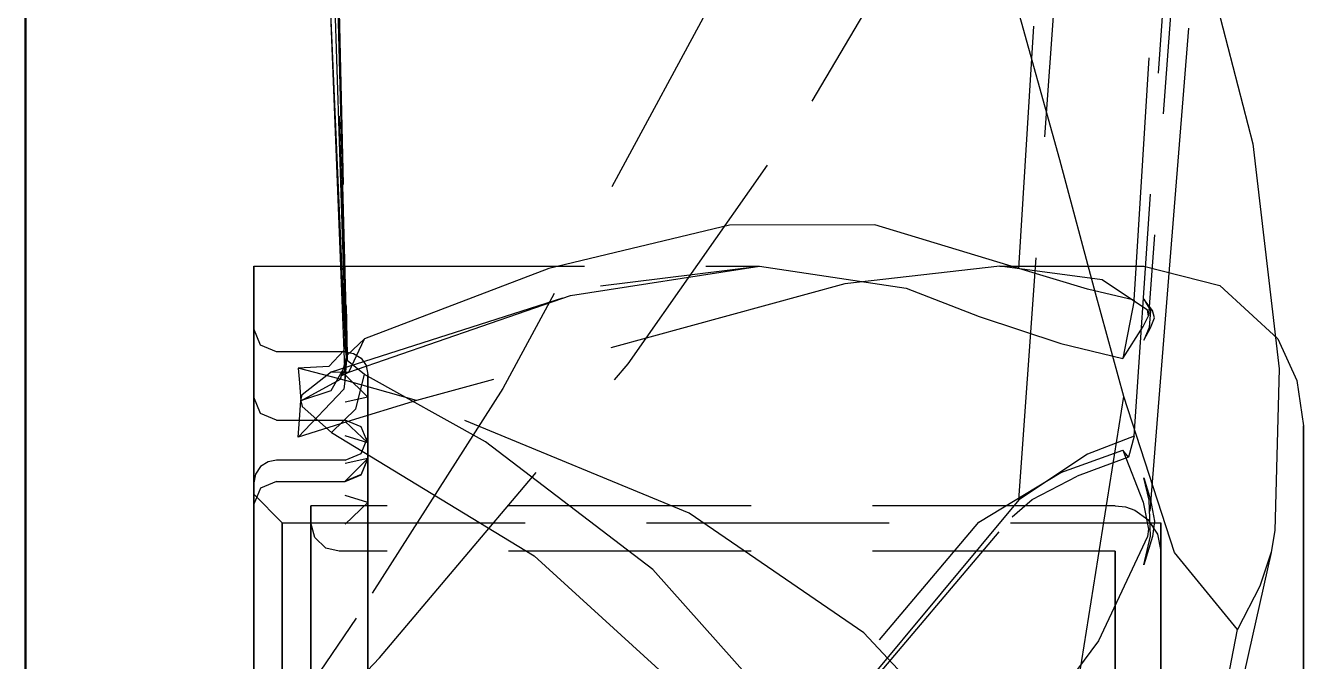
# Model space of a CAD drawing. Header units: metres. Extents: x -18 to 410, y -32 to 287.
# Drawn here: x 10 to 25.79, y 229.62 to 237.48 of the extents above; entities that cross this region are included whole.
import ezdxf

# ---------------------------------------------------------------- set-up
doc = ezdxf.new("R2010")
doc.units = ezdxf.units.M
doc.linetypes.add('DASHED', pattern=[4.5, 3, -1.5])
for name, color, linetype in [('BORDER', 7, 'Continuous'), ('HIDDEN', 9, 'DASHED'), ('VISIBLE', 3, 'Continuous')]:
    doc.layers.add(name, color=color, linetype=linetype)

msp = doc.modelspace()

# ---------------------------------------------------------------- linework, layer by layer
at = {"layer": 'BORDER', "lineweight": 50}
msp.add_lwpolyline([(10, 10), (410, 10), (410, 287), (10, 287)], close=True, dxfattribs=at)
at = {"layer": 'HIDDEN'}
for p, q in [((13.965893602625686, 233.3613575282153), (13.440468818433828, 252.06040977451667)), ((13.533734602859319, 252.01119368247706), (13.976080688895411, 233.407911072863)), ((23.701173263018248, 232.40396686711054), (24.979971068688613, 251.35652905139665)), ((22.277100920302097, 231.6185196735177), (23.573356865201617, 249.66805150421976)), ((22.277169341177242, 234.4785519992428), (22.784710274867436, 242.71219879173086)), ((23.701173263015427, 234.08795256674352), (24.068325599751567, 239.9633947308858)), ((13.948567118738417, 233.14123340179663), (13.89498040312792, 234.5069283995768)), ((13.908576510230475, 234.506928410966), (19.07278148738998, 234.5069327369217)), ((22.043495269803806, 234.50687676962372), (23.819977032399294, 234.50692749942147)), ((13.948564866462915, 233.44927619592153), (13.102443823649434, 233.44927619592153)), ((14.23060521406741, 232.12712203751195), (14.23060521406741, 232.88591730713438)), ((14.23060521406741, 232.88591730713455), (14.23060521406741, 232.12712203751198)), ((12.820403476044941, 232.76863833617963), (12.820403476044941, 232.00984306614131)), ((12.820403476044941, 232.00984306657654), (12.820403476044941, 232.7686383362929)), ((12.820403476044941, 231.75839078669722), (12.820403476044941, 232.49617022366525)), ((12.820403476044941, 232.4961702232482), (12.820403476044941, 231.75839078662014)), ((13.102443823649434, 232.60390005005343), (13.948564866462915, 232.60390005005343)), ((13.102443823649434, 232.60390005005343), (13.948564866462915, 232.60390005005343)), ((14.23060521406741, 231.58408026592582), (14.23060521406741, 232.32185970244913)), ((14.23060521406741, 232.32185970244893), (14.23060521406741, 231.58408026592582)), ((13.948564866462915, 232.10958454480019), (13.102443823649434, 232.10958454480019)), ((13.102443823649434, 231.84508168990746), (13.948564866462915, 231.84508168990746)), ((13.102443823649434, 231.84508168990746), (13.948564866462915, 231.84508168990746)), ((12.820403476044941, 231.68652402339345), (13.172953910550584, 231.33397358888783)), ((23.467426598117406, 231.5455038495912), (13.52550434505901, 231.5455038495912)), ((13.172953910550559, 231.33397358888783), (24.03150729332357, 231.33397358888783)), ((23.467426598117406, 230.9814231543822), (13.878054779564613, 230.9814231543822))]:
    msp.add_line(p, q, dxfattribs=at)
for points in [[(23.573356865201568, 249.6680515042168), (23.32024987519032, 249.07803921039465), (21.691908152194813, 244.7533269229539), (18.67190394978781, 238.1288104626735), (15.897375695028943, 232.99342985772714), (14.08526958875461, 230.15496330668367)], [(14.374538262377353, 229.66454008799414), (17.447611135006387, 233.29763029064907), (19.723069445537035, 236.54792890826752), (22.939593781381372, 241.99691979961287), (24.504514915369214, 245.4286926011195), (25.461077748481543, 249.07249497956246)], [(24.27930064765109, 239.38450864065777), (23.879736352109955, 233.89124109578012)], [(24.37323662150497, 237.45006203783294), (24.133718490688544, 234.4696106895428), (23.878073878637753, 231.254160667223)], [(22.277169341177242, 234.4785519992428), (20.49784924977835, 235.0186751146567), (18.700545094998816, 235.01332692728897), (16.469017619001512, 234.47741796863298), (14.189428130157026, 233.60823266585123)], [(12.820403476044941, 200.94412613450362), (12.820403476044941, 201.36487088612643), (12.820403476044941, 202.60600724227146), (12.820403476044941, 204.6052994435075), (12.820403476044941, 207.2624946305474), (12.820403476044941, 210.4443499412321), (12.820403476044941, 213.99131386401322), (12.820403476044941, 217.72552681697098), (12.820403476044941, 221.45973976992877), (12.820403476044941, 225.0067036927099), (12.820403476044941, 228.1885590033946), (12.820403476044941, 230.8457541904345), (12.820403476044941, 232.8450463916705), (12.820403476044941, 234.08618274781554), (12.820403476044941, 234.50692749943838)], [(13.781981901076632, 233.20029037835513), (17.107587678501638, 234.26357091058398), (19.070397796901197, 234.5069327436301)], [(13.993779538496378, 233.19798014704546), (16.735846770490806, 234.1452794949296), (19.07039782676598, 234.50694322715282)], [(22.043495269803806, 234.50687676962372), (20.126709897009956, 234.28731243622397), (14.831249108882734, 232.8450366502313)], [(19.070397796901197, 234.5069327436301), (19.07278148738998, 234.5069327369206)], [(19.07278148738998, 234.5069327369206), (20.884816285793633, 234.23514166942414), (21.78425718437841, 233.88475574642308)], [(23.865118546428896, 233.96153132297394), (23.30497406257167, 234.33738533779604), (22.043495269803806, 234.50687676962372)], [(23.12631358931413, 234.22100983024643), (22.277169341177242, 234.4785519992428)], [(23.8199770326202, 234.50692749943838), (24.762098184452533, 234.26763753346333), (25.475842550297514, 233.60777320439956)], [(23.701173263015427, 234.08795256674352), (23.12631358931413, 234.22100983024643)], [(23.701173263015427, 234.08795256674352), (23.563475658061115, 233.36582966095148)], [(23.81997703228387, 234.09761076593279), (23.903118188971487, 233.9603479401071)], [(23.92839548547596, 233.95851277021842), (23.81997703228387, 234.09761076593279)], [(23.87983410362304, 233.8913219429416), (23.865118546428896, 233.96153132297394)], [(23.903118188971487, 233.9603479401071), (23.8858161396314, 233.74828048254062)], [(23.95272503217293, 233.86972359052848), (23.92839548547596, 233.95851277021842)], [(21.78425718437841, 233.88475574642308), (22.79621308720526, 233.55082932772623)], [(23.563475658061115, 233.36582966095148), (23.812131590745054, 233.762225776502)], [(23.812131590745054, 233.762225776502), (23.87983410362304, 233.8913219429416)], [(23.90568570391647, 233.74518427900068), (23.95272503217293, 233.86972359052848)], [(12.820403476044941, 233.43972152594807), (12.820403476044941, 233.47978465969527), (12.820403476044941, 233.51691020322548), (12.820403476044941, 233.55109123398893), (12.820403476044941, 233.58232137847935), (12.820403476044941, 233.61059481342227), (12.820403476044941, 233.63590626686096), (12.820403476044941, 233.65825101913939), (12.820403476044941, 233.67762490378232), (12.820403476044941, 233.69402430827208), (12.820403476044941, 233.70744617472235), (12.820403476044941, 233.7178880004482), (12.820403476044941, 233.7253478384328), (12.820403476044941, 233.72982429769047), (12.820403476044941, 233.73131654352602)], [(12.820403476044941, 233.73131654352602), (12.820403476044941, 233.72982429769047), (12.820403476044941, 233.7253478384328), (12.820403476044941, 233.71788800044823), (12.820403476044941, 233.70744617472238), (12.820403476044941, 233.6940243082721), (12.820403476044941, 233.67762490378234), (12.820403476044941, 233.65825101913947), (12.820403476044941, 233.635906266861), (12.820403476044941, 233.61059481342235), (12.820403476044941, 233.58232137847943), (12.820403476044941, 233.5510912339891), (12.820403476044941, 233.51691020322565), (12.820403476044941, 233.4797846596955), (12.820403476044941, 233.4397215259483)], [(13.102443823649427, 233.44927619592153), (12.904583656469036, 233.5303237279325), (12.820403476044941, 233.73131654352744)], [(14.189428130157026, 233.60823266585123), (13.976080688895113, 233.4079110728628)], [(13.99427767464313, 233.19818304633512), (14.189428130157026, 233.60823266585123)], [(23.8858161396314, 233.74828048254062), (23.81997703212099, 233.59362535049812)], [(23.81997703212099, 233.59362535049812), (23.90568570391647, 233.74518427900068)], [(23.90568570391647, 233.74518427900068), (23.8858161396314, 233.74828048254062)], [(12.820403476044941, 233.43972152595313), (12.820403476044941, 233.424018458571), (12.820403476044941, 233.40139033464692), (12.820403476044941, 233.37212836529832), (12.820403476044941, 233.33660913546979), (12.820403476044941, 233.29528975749827), (12.820403476044941, 233.2487019883369), (12.820403476044941, 233.1974453861445), (12.820403476044941, 233.14217959431218), (12.820403476044941, 233.0836158522273), (12.820403476044941, 233.022507842026), (12.820403476044941, 232.9596419891315), (12.820403476044941, 232.89582734140546), (12.820403476044941, 232.8318851571605), (12.820403476044941, 232.76863833603207)], [(12.820403476044941, 232.76863833603596), (12.820403476044941, 232.83188515716415), (12.820403476044941, 232.89582734140876), (12.820403476044941, 232.95964198913447), (12.820403476044941, 233.02250784202855), (12.820403476044941, 233.08361585222946), (12.820403476044941, 233.14217959431392), (12.820403476044941, 233.19744538614583), (12.820403476044941, 233.24870198833793), (12.820403476044941, 233.29528975749895), (12.820403476044941, 233.33660913547016), (12.820403476044941, 233.37212836529847), (12.820403476044941, 233.4013903346469), (12.820403476044941, 233.42401845857088), (12.820403476044941, 233.439721525953)], [(13.948564866462915, 233.44927619592153), (14.054447204668534, 233.42864680473042), (14.146425033644501, 233.36822866390935), (14.208280445773308, 233.27721118891807), (14.230605214067408, 233.16723584831703)], [(22.79621308720526, 233.55082932772623), (23.563475658061115, 233.36582966095148)], [(13.40273242355828, 232.84785305649052), (13.777287014363713, 232.96881073151235), (13.963537245951947, 233.29546477027304)], [(13.963539175727846, 233.29548039937825), (13.956022175541051, 233.25343611651596), (13.943982038813665, 233.21629822356851)], [(13.947873839395598, 233.08774511107137), (13.949272954996303, 233.11244798065604), (13.951484233120349, 233.15585499490646), (13.952747710193007, 233.17914561111067), (13.954100686595954, 233.19946297810185), (13.95545774719823, 233.21590560711365), (13.958227695871575, 233.24511346318744), (13.963536872491154, 233.29546642154926)], [(13.965893602625686, 233.3613575282153), (13.948567118738417, 233.14123340179663)], [(13.963538356865598, 233.2954750392312), (13.965893602625686, 233.3613575282153)], [(13.976080688895113, 233.4079110728628), (13.965893602625686, 233.3613575282153)], [(13.97055240481651, 233.09064295490487), (13.367479704035572, 233.2461088181526)], [(13.781981901076632, 233.20029037835513), (13.420546245589717, 232.91593882185344)], [(13.781981901076632, 233.20029037835513), (13.993782085830853, 233.1979809393177)], [(13.943975949104953, 233.21628306306587), (13.915562779624967, 233.16423686778225), (13.90273605090221, 233.1492597935905)], [(13.90273605090221, 233.1492597935905), (13.91083376845197, 233.15536528422186), (13.994312054517083, 233.19798782607137)], [(13.948567118738417, 233.14123340179663), (13.947909417163245, 233.08836976887156)], [(14.23060521406741, 232.88591730713455), (13.948564866462915, 233.1628194165438)], [(14.23060521406741, 232.88591730713455), (13.948564866462915, 233.16281941654384)], [(13.993782085830853, 233.1979809393177), (13.99427767464313, 233.1981830463351)], [(14.23060521406741, 232.8859173071295), (14.23060521406741, 232.92456852426886), (14.23060521406741, 232.96038567859978), (14.23060521406741, 232.99336209153896), (14.23060521406741, 233.0234916141971), (14.23060521406741, 233.0507686285253), (14.23060521406741, 233.07518804836263), (14.23060521406741, 233.09674532038457), (14.23060521406741, 233.11543642495195), (14.23060521406741, 233.1312578768606), (14.23060521406741, 233.144206725991), (14.23060521406741, 233.1542805578587), (14.23060521406741, 233.16147749406412), (14.23060521406741, 233.16579619264309), (14.23060521406741, 233.16723584831703)], [(14.23060521406741, 233.16723584831703), (14.23060521406741, 233.16579619264309), (14.23060521406741, 233.16147749406412), (14.23060521406741, 233.1542805578587), (14.23060521406741, 233.14420672599104), (14.23060521406741, 233.13125787686062), (14.23060521406741, 233.115436424952), (14.23060521406741, 233.09674532038463), (14.23060521406741, 233.0751880483627), (14.23060521406741, 233.0507686285254), (14.23060521406741, 233.0234916141972), (14.23060521406741, 232.9933620915391), (14.23060521406741, 232.96038567859995), (14.23060521406741, 232.92456852426906), (14.23060521406741, 232.88591730712972)], [(13.931878707097002, 232.9845839184156), (13.367479704035572, 232.3919175529181)], [(13.947909417163245, 233.08836976887156), (13.931878707097002, 232.9845839184156)], [(14.831249552447588, 232.8450389622923), (13.97055240481651, 233.09064295490487)], [(12.820403476044941, 232.49617022346732), (12.820403476044941, 232.54355753553878), (12.820403476044941, 232.58915986701442), (12.820403476044941, 232.63261005473495), (12.820403476044941, 232.6735582633371), (12.820403476044941, 232.7116748019224), (12.820403476044941, 232.7466527785343), (12.820403476044941, 232.77821057107184), (12.820403476044941, 232.8060940947452), (12.820403476044941, 232.830078847817), (12.820403476044941, 232.8499717191583), (12.820403476044941, 232.86561254306588), (12.820403476044941, 232.87687538882233), (12.820403476044941, 232.88366957461605), (12.820403476044941, 232.88594039765792)], [(12.820403476044941, 232.88594039765792), (12.820403476044941, 232.88578138839057), (12.820403476044941, 232.8853044502351), (12.820403476044941, 232.88450985208067), (12.820403476044941, 232.88339804190733), (12.820403476044941, 232.88196964653372), (12.820403476044941, 232.88022547126334), (12.820403476044941, 232.87816649943085), (12.820403476044941, 232.87579389184745), (12.820403476044941, 232.87310898614658), (12.820403476044941, 232.87011329602964), (12.820403476044941, 232.86680851041285), (12.820403476044941, 232.86319649247474), (12.820403476044941, 232.85927927860598), (12.820403476044941, 232.85505907726122)], [(12.820403476044941, 232.85505907726093), (12.820403476044941, 232.85927927860575), (12.820403476044941, 232.86319649247454), (12.820403476044941, 232.86680851041268), (12.820403476044941, 232.8701132960295), (12.820403476044941, 232.87310898614646), (12.820403476044941, 232.87579389184737), (12.820403476044941, 232.8781664994308), (12.820403476044941, 232.8802254712633), (12.820403476044941, 232.88196964653366), (12.820403476044941, 232.88339804190733), (12.820403476044941, 232.88450985208064), (12.820403476044941, 232.8853044502351), (12.820403476044941, 232.88578138839057), (12.820403476044941, 232.88594039765792)], [(12.820403476044941, 232.88594039765792), (12.820403476044941, 232.88366957461605), (12.820403476044941, 232.87687538882233), (12.820403476044941, 232.8656125430659), (12.820403476044941, 232.8499717191583), (12.820403476044941, 232.830078847817), (12.820403476044941, 232.80609409474522), (12.820403476044941, 232.77821057107184), (12.820403476044941, 232.74665277853433), (12.820403476044941, 232.71167480192244), (12.820403476044941, 232.67355826333716), (12.820403476044941, 232.632610054735), (12.820403476044941, 232.5891598670145), (12.820403476044941, 232.54355753553887), (12.820403476044941, 232.4961702234674)], [(13.102443823649434, 232.60390005005343), (12.904583656469521, 232.68494758206393), (12.820403476044941, 232.88594039765792)], [(13.102443823649434, 232.60390005005343), (12.904583656469521, 232.68494758206393), (12.820403476044941, 232.88594039765792)], [(12.820403476044941, 232.85505907726153), (12.820403476044941, 232.70678461518804), (12.820403476044941, 232.5473368575446), (12.820403476044941, 232.37683472337972), (12.820403476044941, 232.19540537629786), (12.820403476044941, 232.00318412961832), (12.820403476044941, 231.80031434545612), (12.820403476044941, 231.5869473278), (12.820403476044941, 231.36324220966702), (12.820403476044941, 231.12936583441837), (12.820403476044941, 230.8854926313244), (12.820403476044941, 230.6318044854723), (12.820403476044941, 230.36849060211262), (12.820403476044941, 230.09574736554677), (12.820403476044941, 229.81377819265987)], [(12.820403476044941, 229.8137781926591), (12.820403476044941, 230.095747365546), (12.820403476044941, 230.36849060211188), (12.820403476044941, 230.63180448547158), (12.820403476044941, 230.88549263132373), (12.820403476044941, 231.1293658344177), (12.820403476044941, 231.3632422096664), (12.820403476044941, 231.5869473277994), (12.820403476044941, 231.80031434545555), (12.820403476044941, 232.00318412961775), (12.820403476044941, 232.19540537629734), (12.820403476044941, 232.3768347233792), (12.820403476044941, 232.5473368575441), (12.820403476044941, 232.70678461518762), (12.820403476044941, 232.85505907726113)], [(13.383992632238652, 232.6091786773892), (13.40273242355828, 232.84785305649052)], [(13.40273242355828, 232.84785305649052), (13.420546245589717, 232.91593882185344)], [(14.23060521406741, 232.88591730713455), (13.948564866462915, 232.82727782158526)], [(14.23060521406741, 232.88591730713455), (13.948564866462915, 232.82727782158526)], [(14.831249108882734, 232.8450366502313), (13.970552404823563, 232.58091910663504)], [(23.865120821298653, 224.5308720763304), (23.31556505631528, 226.20138149973175), (22.053644477370938, 228.1753534839079), (20.361239606410248, 229.97250379798965), (18.20021872506282, 231.45158585864212), (14.831249552447588, 232.8450389622923)], [(13.367479704035572, 232.3919175529181), (13.383992632238652, 232.6091786773892)], [(13.970552404823563, 232.58091910663504), (13.367479704035572, 232.3919175529181)], [(14.23060521406741, 232.32185970244893), (14.147997508822264, 232.52129234480827), (13.948564866462915, 232.60390005005343)], [(14.23060521406741, 232.32185970244893), (14.147997508822264, 232.52129234480827), (13.948564866462915, 232.60390005005343)], [(14.23060521406741, 232.32185970244893), (13.948564866462915, 232.58845938985493)], [(14.23060521406741, 232.32185970244893), (13.948564866462915, 232.58845938985493)], [(14.23060521406741, 232.32185970244893), (13.948564866462915, 232.4090149629581)], [(14.23060521406741, 232.32185970244893), (13.948564866462915, 232.4090149629581)], [(13.948564866462915, 232.10958454480019), (14.14642503364314, 232.190632076811), (14.230605214067408, 232.39162489240468)], [(14.23060521406741, 232.1271220375129), (14.23060521406741, 232.16346386208093), (14.23060521406741, 232.19714068231113), (14.23060521406741, 232.2281462820195), (14.23060521406741, 232.25647493808538), (14.23060521406741, 232.28212142150736), (14.23060521406741, 232.3050809983689), (14.23060521406741, 232.32534943071195), (14.23060521406741, 232.34292297731918), (14.23060521406741, 232.35779839440457), (14.23060521406741, 232.36997293621226), (14.23060521406741, 232.37944435552316), (14.23060521406741, 232.38621090407), (14.23060521406741, 232.3902713328598), (14.23060521406741, 232.39162489240468)], [(14.23060521406741, 232.39162489240468), (14.23060521406741, 232.3902713328598), (14.23060521406741, 232.38621090407), (14.23060521406741, 232.37944435552316), (14.23060521406741, 232.36997293621224), (14.23060521406741, 232.35779839440457), (14.23060521406741, 232.34292297731915), (14.23060521406741, 232.32534943071192), (14.23060521406741, 232.30508099836885), (14.23060521406741, 232.2821214215073), (14.23060521406741, 232.2564749380853), (14.23060521406741, 232.22814628201942), (14.23060521406741, 232.19714068231102), (14.23060521406741, 232.16346386208082), (14.23060521406741, 232.12712203751275)], [(23.701173263018248, 232.40396686711054), (23.126313576137207, 232.18146663803358)], [(23.701173263018248, 232.40396686711054), (23.632072271399718, 232.14536784235548)], [(14.23060521406741, 232.3218597024495), (14.23060521406741, 232.17881077207906), (14.23060521406741, 232.02498231866971), (14.23060521406741, 231.86048907029036), (14.23060521406741, 231.68545370900873), (14.23060521406741, 231.50000677939275), (14.23060521406741, 231.30428659114816), (14.23060521406741, 231.09843911596448), (14.23060521406741, 230.88261787864673), (14.23060521406741, 230.65698384261384), (14.23060521406741, 230.42170528984917), (14.23060521406741, 230.17695769539267), (14.23060521406741, 229.92292359646854), (14.23060521406741, 229.65979245634549), (14.23060521406741, 229.3877605230317)], [(14.23060521406741, 229.38776052303132), (14.23060521406741, 229.65979245634512), (14.23060521406741, 229.92292359646814), (14.23060521406741, 230.17695769539225), (14.23060521406741, 230.42170528984872), (14.23060521406741, 230.65698384261339), (14.23060521406741, 230.88261787864624), (14.23060521406741, 231.098439115964), (14.23060521406741, 231.30428659114767), (14.23060521406741, 231.50000677939227), (14.23060521406741, 231.68545370900824), (14.23060521406741, 231.86048907028987), (14.23060521406741, 232.02498231866923), (14.23060521406741, 232.1788107720786), (14.23060521406741, 232.32185970244907)], [(23.126313576137207, 232.18146663803358), (22.277100920302097, 231.6185196735177)], [(22.79619066197556, 231.95779584827156), (23.56346827666895, 232.23257702946498)], [(23.56346827666895, 232.23257702946498), (23.81213234447602, 231.58938288445967)], [(23.632072271399718, 232.14536784235548), (23.56346827666895, 232.23257702946498)], [(13.102443823649434, 232.10958454480019), (12.996561485444612, 232.0889551536094), (12.904583656469097, 232.02853701278917), (12.842728244340053, 231.93751953779912), (12.820403476044941, 231.8275441971957)], [(14.23060521406741, 232.1271220375109), (14.14799750882188, 231.93128615981257), (13.948564866462915, 231.85016828327076)], [(14.23060521406741, 232.12712203751195), (13.948564866462915, 232.06848255196266)], [(14.23060521406741, 232.12712203751195), (13.948564866462915, 231.85016828327076)], [(14.23060521406741, 232.12712203751195), (13.948564866462915, 232.06848255196266)], [(13.948564866462915, 231.84508168990746), (14.147997508821888, 231.92768939515224), (14.23060521406741, 232.1271220375109)], [(13.948564866462915, 231.84508168990746), (14.147997508822264, 231.9276893951526), (14.23060521406741, 232.12712203751195)], [(23.632063056344883, 232.14539614963238), (23.31851537671892, 232.03042569905514), (22.99792168414829, 231.9093893683266)], [(12.820403476044941, 231.56304134230297), (12.820403476044941, 231.56570609478183), (12.820403476044941, 231.5736751753037), (12.820403476044941, 231.5868732909991), (12.820403476044941, 231.60517574442028), (12.820403476044941, 231.62840961169826), (12.820403476044941, 231.65635537634907), (12.820403476044941, 231.6887490032932), (12.820403476044941, 231.72528443349177), (12.820403476044941, 231.76561647563082), (12.820403476044941, 231.8093640675319), (12.820403476044941, 231.85611387647523), (12.820403476044941, 231.90542420441892), (12.820403476044941, 231.95682916121734), (12.820403476044941, 232.00984306640947)], [(12.820403476044941, 232.00984306641337), (12.820403476044941, 231.95682916122087), (12.820403476044941, 231.90542420442208), (12.820403476044941, 231.85611387647796), (12.820403476044941, 231.80936406753426), (12.820403476044941, 231.76561647563278), (12.820403476044941, 231.72528443349339), (12.820403476044941, 231.68874900329445), (12.820403476044941, 231.65635537635), (12.820403476044941, 231.6284096116989), (12.820403476044941, 231.6051757444207), (12.820403476044941, 231.58687329099934), (12.820403476044941, 231.5736751753038), (12.820403476044941, 231.56570609478186), (12.820403476044941, 231.56304134230297)], [(21.784205955794437, 231.34009449288726), (22.79619066197556, 231.95779584827156)], [(22.193513957387268, 231.40960554259033), (22.442927937623615, 231.6216586157311), (22.997648321468343, 231.90928377053797)], [(23.885816211028505, 231.61585334099794), (23.81997703189395, 231.8884460926707)], [(23.81997703189395, 231.8884460926707), (23.905705737966496, 231.61679446860103)], [(13.102443823649434, 231.84508168990746), (12.904583656468485, 231.76403415789594), (12.820403476044941, 231.56304134230214)], [(13.102443823649434, 231.84508168990746), (12.904583656468779, 231.76403415789622), (12.820403476044941, 231.56304134230297)], [(12.820403476044941, 231.5732145290305), (12.820403476044941, 231.60815859111517), (12.820403476044941, 231.64054014902882), (12.820403476044941, 231.6703532256715), (12.820403476044941, 231.6975923180425), (12.820403476044941, 231.72225239825596), (12.820403476044941, 231.74432891446898), (12.820403476044941, 231.76381779172192), (12.820403476044941, 231.78071543269039), (12.820403476044941, 231.79501871834944), (12.820403476044941, 231.80672500854914), (12.820403476044941, 231.81583214250193), (12.820403476044941, 231.82233843918158), (12.820403476044941, 231.82624269763335), (12.820403476044941, 231.8275441971957)], [(12.820403476044941, 231.8275441971957), (12.820403476044941, 231.82624269763335), (12.820403476044941, 231.82233843918158), (12.820403476044941, 231.8158321425019), (12.820403476044941, 231.8067250085491), (12.820403476044941, 231.79501871834944), (12.820403476044941, 231.78071543269039), (12.820403476044941, 231.7638177917219), (12.820403476044941, 231.74432891446895), (12.820403476044941, 231.72225239825593), (12.820403476044941, 231.69759231804244), (12.820403476044941, 231.67035322567145), (12.820403476044941, 231.64054014902874), (12.820403476044941, 231.6081585911151), (12.820403476044941, 231.57321452903042)], [(12.820403476044941, 231.0510589794274), (12.820403476044941, 231.07474510761867), (12.820403476044941, 231.10468069765074), (12.820403476044941, 231.14049844456827), (12.820403476044941, 231.18175887028113), (12.820403476044941, 231.22795571589123), (12.820403476044941, 231.27852215340897), (12.820403476044941, 231.33283774064313), (12.820403476044941, 231.39023603392837), (12.820403476044941, 231.45001276528367), (12.820403476044941, 231.511434483669), (12.820403476044941, 231.57374755431366), (12.820403476044941, 231.63618740569567), (12.820403476044941, 231.69798791071346), (12.820403476044941, 231.75839078694426)], [(12.820403476044941, 231.75839078694418), (12.820403476044941, 231.6979879107135), (12.820403476044941, 231.6361874056958), (12.820403476044941, 231.57374755431394), (12.820403476044941, 231.5114344836694), (12.820403476044941, 231.45001276528419), (12.820403476044941, 231.390236033929), (12.820403476044941, 231.33283774064384), (12.820403476044941, 231.27852215340974), (12.820403476044941, 231.22795571589205), (12.820403476044941, 231.18175887028193), (12.820403476044941, 231.14049844456903), (12.820403476044941, 231.10468069765147), (12.820403476044941, 231.07474510761932), (12.820403476044941, 231.05105897942795)], [(12.820403476044941, 231.68652402339345), (12.820403476044941, 231.3364926754047), (12.820403476044941, 230.30395066483027), (12.820403476044941, 228.6406739596003), (12.820403476044941, 226.43006619895368), (12.820403476044941, 223.78297648670335), (12.820403476044941, 220.8321409543056), (12.820403476044941, 217.72552681697098), (12.820403476044941, 214.61891267963637), (12.820403476044941, 211.66807714723865), (12.820403476044941, 209.02098743498834), (12.820403476044941, 206.8103796743417), (12.820403476044941, 205.14710296911173), (12.820403476044941, 204.11456095853728), (12.820403476044941, 203.76452961054855)], [(12.820403476044941, 203.76452961054855), (12.820403476044941, 204.11456095853728), (12.820403476044941, 205.14710296911173), (12.820403476044941, 206.8103796743417), (12.820403476044941, 209.02098743498834), (12.820403476044941, 211.66807714723865), (12.820403476044941, 214.61891267963637), (12.820403476044941, 217.72552681697098), (12.820403476044941, 220.8321409543056), (12.820403476044941, 223.78297648670335), (12.820403476044941, 226.43006619895365), (12.820403476044941, 228.6406739596003), (12.820403476044941, 230.30395066483027), (12.820403476044941, 231.3364926754047), (12.820403476044941, 231.68652402339345)], [(12.820403476044941, 231.5732145290296), (12.820403476044941, 231.5718167665462), (12.820403476044941, 231.57052150422965), (12.820403476044941, 231.56932898116395), (12.820403476044941, 231.5682394174691), (12.820403476044941, 231.56725301426056), (12.820403476044941, 231.56636995361202), (12.820403476044941, 231.56559039852192), (12.820403476044941, 231.5649144928832), (12.820403476044941, 231.56434236145682), (12.820403476044941, 231.56387410984883), (12.820403476044941, 231.56350982449072), (12.820403476044941, 231.56324957262353), (12.820403476044941, 231.56309340228546), (12.820403476044941, 231.56304134230297)], [(12.820403476044941, 231.56304134230297), (12.820403476044941, 231.56309340228546), (12.820403476044941, 231.56324957262353), (12.820403476044941, 231.56350982449072), (12.820403476044941, 231.56387410984883), (12.820403476044941, 231.56434236145682), (12.820403476044941, 231.5649144928832), (12.820403476044941, 231.56559039852192), (12.820403476044941, 231.56636995361205), (12.820403476044941, 231.5672530142606), (12.820403476044941, 231.56823941746913), (12.820403476044941, 231.56932898116398), (12.820403476044941, 231.5705215042297), (12.820403476044941, 231.57181676654625), (12.820403476044941, 231.57321452902966)], [(13.52550434505901, 217.72552681697098), (13.52550434505901, 219.27287330518806), (13.52550434505901, 220.80076101352446), (13.52550434505901, 222.28997586754673), (13.52550434505901, 223.72179012640302), (13.52550434505901, 225.07819789503017), (13.52550434505901, 226.3421415587316), (13.52550434505901, 227.49772629257907), (13.52550434505901, 228.53041994805858), (13.52550434505901, 229.4272358032696), (13.52550434505901, 230.17689587848824), (13.52550434505901, 230.7699727633057), (13.52550434505901, 231.19900817178416), (13.52550434505901, 231.45860673472987), (13.52550434505901, 231.5455038495912)], [(13.52550434505901, 231.5455038495912), (13.52550434505901, 231.45860673472987), (13.52550434505901, 231.19900817178416), (13.52550434505901, 230.7699727633057), (13.52550434505901, 230.17689587848824), (13.52550434505901, 229.4272358032696), (13.52550434505901, 228.53041994805858), (13.52550434505901, 227.49772629257907), (13.52550434505901, 226.3421415587316), (13.52550434505901, 225.07819789503017), (13.52550434505901, 223.72179012640302), (13.52550434505901, 222.28997586754676), (13.52550434505901, 220.80076101352446), (13.52550434505901, 219.27287330518806), (13.52550434505901, 217.72552681697098)], [(14.23060521406741, 231.58408026592582), (13.948564866462915, 231.671235526435)], [(14.23060521406741, 231.58408026592582), (13.948564866462915, 231.671235526435)], [(14.23060521406741, 231.58408026592582), (13.948564866462915, 231.31756962267661)], [(14.23060521406741, 231.58408026592477), (13.948564866462915, 231.31756962267661)], [(22.277100920302097, 231.6185196735177), (19.87131908519819, 228.72624983439215), (16.151896918930703, 224.17837209587955), (15.18973492205895, 223.1312859720881), (14.189428813315157, 222.09007713581096)], [(14.23060521406741, 228.81126800003256), (14.23060521406741, 229.0680573699558), (14.23060521406741, 229.31647255230936), (14.23060521406741, 229.55633014222406), (14.23060521406741, 229.7874530528991), (14.23060521406741, 230.0096706463454), (14.23060521406741, 230.22281885936732), (14.23060521406741, 230.42674032469063), (14.23060521406741, 230.62128448714665), (14.23060521406741, 230.80630771482726), (14.23060521406741, 230.9816734051281), (14.23060521406741, 231.14725208560236), (14.23060521406741, 231.30292150955017), (14.23060521406741, 231.4485667462734), (14.23060521406741, 231.584080265929)], [(14.23060521406741, 231.58408026592917), (14.23060521406741, 231.44856674627357), (14.23060521406741, 231.30292150955032), (14.23060521406741, 231.14725208560247), (14.23060521406741, 230.98167340512822), (14.23060521406741, 230.80630771482737), (14.23060521406741, 230.62128448714674), (14.23060521406741, 230.42674032469066), (14.23060521406741, 230.22281885936732), (14.23060521406741, 230.0096706463454), (14.23060521406741, 229.78745305289905), (14.23060521406741, 229.55633014222394), (14.23060521406741, 229.31647255230922), (14.23060521406741, 229.06805736995562), (14.23060521406741, 228.81126800003233)], [(23.467426598117406, 231.5455038495912), (23.594796733712016, 231.53093555575833), (23.711601664838767, 231.48991658354345), (23.872507779410007, 231.37397412849123), (23.990248510949407, 231.19318783079297), (24.031507293326392, 230.9814231543822)], [(23.81213234447602, 231.58938288445967), (23.878164892858834, 231.2542953535756)], [(23.905705737966496, 231.61679446860103), (23.885816211028505, 231.61585334099794)], [(23.90311832415977, 231.1690470197679), (23.885816211028505, 231.61585334099794)], [(23.905705737966496, 231.61679446860103), (23.952467294852156, 231.3550285565521)], [(14.182869316458634, 222.05536292817334), (17.676561215919286, 225.88332038215702), (18.69606441227892, 227.14068465379), (20.094288336088184, 228.93421827379694), (22.193447304000237, 231.40974932851105)], [(13.172953910550559, 231.33397358888783), (13.172953910550559, 230.99278141635335), (13.172953910550559, 229.98631369897524), (13.172953910550559, 228.36503893074598), (13.172953910550559, 226.21025459839854), (13.172953910550559, 223.63001058595253), (13.172953910550559, 220.75369110235272), (13.172953910550559, 217.72552681697098), (13.172953910550559, 214.69736253158928), (13.172953910550559, 211.82104304798946), (13.172953910550559, 209.24079903554346), (13.172953910550559, 207.08601470319599), (13.172953910550559, 205.46473993496676), (13.172953910550559, 204.45827221758864), (13.172953910550559, 204.11708004505417)], [(13.172953910550559, 204.11708004505417), (13.172953910550559, 204.45827221758864), (13.172953910550559, 205.46473993496676), (13.172953910550559, 207.08601470319599), (13.172953910550559, 209.24079903554343), (13.172953910550559, 211.82104304798946), (13.172953910550559, 214.69736253158928), (13.172953910550559, 217.72552681697098), (13.172953910550559, 220.75369110235272), (13.172953910550559, 223.63001058595253), (13.172953910550559, 226.21025459839854), (13.172953910550559, 228.36503893074598), (13.172953910550559, 229.98631369897524), (13.172953910550559, 230.99278141635335), (13.172953910550559, 231.33397358888783)], [(13.525504345058996, 217.72552681697098), (13.525504345058996, 219.2491894303684), (13.525504345058996, 220.75369110235272), (13.525504345058996, 222.2201118514665), (13.525504345058996, 223.63001058595253), (13.525504345058996, 224.96565701118234), (13.525504345058996, 226.21025459839854), (13.525504345058996, 227.34815181080955), (13.525504345058996, 228.36503893074598), (13.525504345058996, 229.248128012663), (13.525504345058996, 229.98631369897524), (13.525504345058996, 230.57031287637201), (13.525504345058996, 230.99278141635335), (13.525504345058996, 231.24840653190702), (13.525504345058996, 231.33397358888783)], [(13.525504345058996, 231.33397358888783), (13.525504345058996, 231.24840653190702), (13.525504345058996, 230.99278141635335), (13.525504345058996, 230.57031287637201), (13.525504345058996, 229.98631369897524), (13.525504345058996, 229.248128012663), (13.525504345058996, 228.365038930746), (13.525504345058996, 227.34815181080955), (13.525504345058996, 226.21025459839854), (13.525504345058996, 224.96565701118234), (13.525504345058996, 223.63001058595253), (13.525504345058996, 222.2201118514665), (13.525504345058996, 220.75369110235272), (13.525504345058996, 219.2491894303684), (13.525504345058996, 217.72552681697098)], [(13.878054779564614, 230.9814231543822), (13.71308592022907, 231.0224016319992), (13.576018646040591, 231.15213304633582), (13.525504345058996, 231.33397358888783)], [(13.781829592442397, 222.29831130672267), (17.652118637593865, 226.44731036968034), (21.784205955794437, 231.34009449288726)], [(23.878164892858834, 231.2542953535756), (23.865120823397028, 231.16615143837373)], [(23.952467294852156, 231.3550285565521), (23.92842760678039, 231.16417022124526)], [(24.03150729332357, 204.11708004505417), (24.03150729332357, 204.45827221758864), (24.03150729332357, 205.46473993496676), (24.03150729332357, 207.08601470319599), (24.03150729332357, 209.24079903554343), (24.03150729332357, 211.82104304798946), (24.03150729332357, 214.69736253158928), (24.03150729332357, 217.72552681697098), (24.03150729332357, 220.75369110235272), (24.03150729332357, 223.63001058595253), (24.03150729332357, 226.21025459839854), (24.03150729332357, 228.36503893074598), (24.03150729332357, 229.98631369897524), (24.03150729332357, 230.99278141635335), (24.03150729332357, 231.33397358888783)], [(24.03150729332357, 231.33397358888783), (24.03150729332357, 230.99278141635335), (24.03150729332357, 229.98631369897524), (24.03150729332357, 228.36503893074598), (24.03150729332357, 226.21025459839854), (24.03150729332357, 223.63001058595253), (24.03150729332357, 220.75369110235272), (24.03150729332357, 217.72552681697098), (24.03150729332357, 214.69736253158928), (24.03150729332357, 211.82104304798946), (24.03150729332357, 209.24079903554346), (24.03150729332357, 207.08601470319599), (24.03150729332357, 205.46473993496676), (24.03150729332357, 204.45827221758864), (24.03150729332357, 204.11708004505417)], [(23.865120823397028, 231.16615143837373), (23.260312467414877, 229.87302993626417), (21.41459106269666, 227.39191355825824), (18.68856158988776, 224.5238393096735), (14.831249547815077, 221.4597358068217)], [(23.819977032580717, 230.81347109467382), (23.90311832415977, 231.1690470197679)], [(23.92842760678039, 231.16417022124526), (23.819977032580717, 230.81347109467382)], [(12.820403476044941, 228.38489333914558), (12.820403476044941, 228.6318061948411), (12.820403476044941, 228.87066694710418), (12.820403476044941, 229.10129924509914), (12.820403476044941, 229.32353281305598), (12.820403476044941, 229.53720357598516), (12.820403476044941, 229.74215378081396), (12.820403476044941, 229.93823211285564), (12.820403476044941, 230.12529380752497), (12.820403476044941, 230.3032007572179), (12.820403476044941, 230.4718216132764), (12.820403476044941, 230.63103188296319), (12.820403476044941, 230.78071402137456), (12.820403476044941, 230.92075751822387), (12.820403476044941, 231.05105897943113)], [(12.820403476044941, 231.05105897943076), (12.820403476044941, 230.92075751822347), (12.820403476044941, 230.78071402137417), (12.820403476044941, 230.63103188296276), (12.820403476044941, 230.47182161327595), (12.820403476044941, 230.30320075721744), (12.820403476044941, 230.12529380752449), (12.820403476044941, 229.9382321128552), (12.820403476044941, 229.7421537808135), (12.820403476044941, 229.53720357598468), (12.820403476044941, 229.3235328130555), (12.820403476044941, 229.10129924509863), (12.820403476044941, 228.87066694710367), (12.820403476044941, 228.63180619484058), (12.820403476044941, 228.38489333914507)], [(23.467426598117406, 217.72552681697098), (23.467426598117406, 219.209716305669), (23.467426598117406, 220.67524125039984), (23.467426598117406, 222.1036718246661), (23.467426598117406, 223.47704468520172), (23.467426598117406, 224.77808887143593), (23.467426598117406, 225.99044299784342), (23.467426598117406, 227.0988610078604), (23.467426598117406, 228.08940390189173), (23.467426598117406, 228.94961502831865), (23.467426598117406, 229.6686767331202), (23.467426598117406, 230.23754639814916), (23.467426598117406, 230.649070157302), (23.467426598117406, 230.89807286053565), (23.467426598117406, 230.9814231543822)], [(23.467426598117406, 230.9814231543822), (23.467426598117406, 230.89807286053565), (23.467426598117406, 230.649070157302), (23.467426598117406, 230.23754639814916), (23.467426598117406, 229.6686767331202), (23.467426598117406, 228.94961502831865), (23.467426598117406, 228.08940390189173), (23.467426598117406, 227.0988610078604), (23.467426598117406, 225.99044299784342), (23.467426598117406, 224.77808887143593), (23.467426598117406, 223.47704468520172), (23.467426598117406, 222.1036718246661), (23.467426598117406, 220.67524125039984), (23.467426598117406, 219.20971630566902), (23.467426598117406, 217.72552681697098)], [(24.031507293326392, 217.72552681697098), (24.031507293326392, 219.209716305669), (24.031507293326392, 220.67524125039984), (24.031507293326392, 222.1036718246661), (24.031507293326392, 223.47704468520172), (24.031507293326392, 224.7780888714359), (24.031507293326392, 225.99044299784342), (24.031507293326392, 227.09886100786036), (24.031507293326392, 228.08940390189173), (24.031507293326392, 228.94961502831865), (24.031507293326392, 229.6686767331202), (24.031507293326392, 230.23754639814916), (24.031507293326392, 230.649070157302), (24.031507293326392, 230.89807286053562), (24.031507293326392, 230.9814231543822)], [(24.031507293326392, 230.9814231543822), (24.031507293326392, 230.89807286053565), (24.031507293326392, 230.649070157302), (24.031507293326392, 230.2375463981492), (24.031507293326392, 229.6686767331202), (24.031507293326392, 228.94961502831865), (24.031507293326392, 228.08940390189173), (24.031507293326392, 227.0988610078604), (24.031507293326392, 225.99044299784342), (24.031507293326392, 224.77808887143593), (24.031507293326392, 223.47704468520172), (24.031507293326392, 222.10367182466612), (24.031507293326392, 220.67524125039984), (24.031507293326392, 219.20971630566902), (24.031507293326392, 217.72552681697098)], [(14.08526958875461, 230.15496330668367), (13.480029978829556, 229.26264101766827)], [(12.820403476044941, 229.81377819266038), (12.820403476044941, 229.76916160253836), (12.820403476044941, 229.71963659690059), (12.820403476044941, 229.66584053447303), (12.820403476044941, 229.60846574005933), (12.820403476044941, 229.54825059471364), (12.820403476044941, 229.4859700331951), (12.820403476044941, 229.42242557099723), (12.820403476044941, 229.35843498929833), (12.820403476044941, 229.29482181058157), (12.820403476044941, 229.2324047003678), (12.820403476044941, 229.1719869314548), (12.820403476044941, 229.11434604625214), (12.820403476044941, 229.0602238502514), (12.820403476044941, 229.0103168654103)], [(12.820403476044941, 229.0103168654121), (12.820403476044941, 229.06022385025327), (12.820403476044941, 229.11434604625404), (12.820403476044941, 229.1719869314567), (12.820403476044941, 229.2324047003696), (12.820403476044941, 229.29482181058333), (12.820403476044941, 229.3584349893), (12.820403476044941, 229.42242557099877), (12.820403476044941, 229.48597003319648), (12.820403476044941, 229.5482505947149), (12.820403476044941, 229.6084657400604), (12.820403476044941, 229.66584053447392), (12.820403476044941, 229.71963659690132), (12.820403476044941, 229.7691616025389), (12.820403476044941, 229.8137781926608)], [(13.133500309714616, 228.35775383350804), (14.374538262377353, 229.66454008799414)]]:
    msp.add_lwpolyline(points, dxfattribs=at)
at = {"layer": 'VISIBLE'}
for p, q in [((13.948566659886975, 233.59305800417056), (13.133500299911294, 252.21927051786142)), ((13.9658936027244, 233.37846361525487), (13.379922289172445, 251.83219587301497)), ((13.480029979048137, 251.75836763750007), (13.976080692553328, 233.34192373528776)), ((13.89498040312792, 234.5069283995768), (13.776990811327703, 237.51397582683376)), ((12.820403476017578, 234.50692749942428), (13.908576510230475, 234.506928410966)), ((22.27706933175285, 224.72324159798447), (23.573308999857122, 232.89500260892464)), ((23.701173262863833, 223.45069858147667), (24.979971069895257, 230.01665638978355))]:
    msp.add_line(p, q, dxfattribs=at)
for points in [[(14.374538271614172, 251.54624695748862), (16.974169260341124, 249.79781852270133), (18.947401700719865, 247.99943996863647), (21.263213348479496, 245.1582678142559), (23.20012863495878, 241.92529619849086), (24.366141829281624, 239.13004689471168), (25.167336301604735, 236.01835582358194), (25.494277592221287, 233.2362404636879), (25.44222044885862, 231.23834012462467)], [(23.573308999857073, 232.89500260892748), (23.22256224464813, 234.17275711015935), (22.784982689693496, 235.82277570253387), (22.219820609216537, 237.85220285279254), (21.08218854393755, 241.06588034913653), (18.84690391731229, 245.60095214499296), (16.933093269093597, 248.42594659645056), (15.036180607315238, 250.4536331472537), (14.085269580815176, 251.28105468442533)], [(12.820403476044941, 234.50692749943838), (12.820403476044941, 234.08618274781554), (12.820403476044941, 232.8450463916705), (12.820403476044941, 230.8457541904345), (12.820403476044941, 228.1885590033946), (12.820403476044941, 225.0067036927099), (12.820403476044941, 221.45973976992877), (12.820403476044941, 217.72552681697098), (12.820403476044941, 213.99131386401322), (12.820403476044941, 210.4443499412321), (12.820403476044941, 207.2624946305474), (12.820403476044941, 204.6052994435075), (12.820403476044941, 202.60600724227146), (12.820403476044941, 201.36487088612643), (12.820403476044941, 200.94412613450362)], [(25.475842550297514, 233.60777320439956), (25.712972185029557, 233.09332365427764), (25.794259464585032, 232.53271578644913)], [(13.931878707075851, 233.46500261879618), (13.747758937360718, 233.26665375776764), (13.367479704035572, 233.2461088181526)], [(13.948566659886975, 233.59305800417056), (13.931878707075851, 233.46500261879618)], [(13.9658936027244, 233.37846361525487), (13.948566659886975, 233.59305800417056)], [(13.40273242355828, 232.8422376602174), (13.893336600098408, 233.1104547894451), (13.9658936027244, 233.37846361525487)], [(13.976080692547537, 233.3419237352874), (13.9658936027244, 233.37846361525487)], [(14.189428792761465, 233.1663673245344), (13.976080692547537, 233.3419237352874)], [(13.367479704035572, 233.2461088181526), (13.383992632231601, 233.06602988994632)], [(13.781829592964172, 232.4495272960102), (14.081100241225297, 232.7440082857304), (14.189428792761465, 233.1663673245344)], [(22.27706933175285, 224.72324159798447), (19.772019955034107, 228.49062495902683), (17.75207160578228, 230.756310644585), (15.683763327709418, 232.33607461226993), (14.189428792761465, 233.1663673245344)], [(13.383992632231601, 233.06602988994632), (13.40273242355828, 232.8422376602174)], [(13.40273242355828, 232.8422376602174), (13.420546245589717, 232.7726910872162)], [(24.2022441186251, 230.96533846472863), (23.573308999857073, 232.89500260892748)], [(13.420546245589717, 232.7726910872162), (13.781829592964172, 232.4495272960102)], [(25.794259464585032, 202.91833784749284), (25.794259464585032, 203.2895849885511), (25.794259464585032, 204.3847105321298), (25.794259464585032, 206.14880031062788), (25.794259464585032, 208.49339549635408), (25.794259464585032, 211.30092829651915), (25.794259464585032, 214.4306172932868), (25.794259464585032, 217.72552681191598), (25.794259464585032, 221.02043633079862), (25.794259464585032, 224.150125328314), (25.794259464585032, 226.95765812968358), (25.794259464585032, 229.30225331701058), (25.794259464585032, 231.0663430974256), (25.794259464585032, 232.1614686431412), (25.794259464585032, 232.53271578644913)], [(25.794259464585032, 232.53271578644913), (25.794259464585032, 232.34888276516241), (25.794259464585032, 231.80194831760755), (25.794259464585032, 230.9054929569504), (25.794259464585032, 229.68177588423845), (25.794259464585032, 228.1611822871143), (25.794259464585032, 226.38146886833795), (25.794259464585032, 224.38682633782554), (25.794259464585032, 222.22678214675102), (25.794259464585032, 219.95497070908618), (25.794259464585032, 217.62780164627154), (25.794259464585032, 215.30305912282236), (25.794259464585032, 213.03846705170093), (25.794259464585032, 210.89025579574965), (25.794259464585032, 208.91176595433055)], [(13.781829592964172, 232.4495272960102), (16.28633975736303, 230.92698398265802), (18.341329207962552, 229.0489752574367), (20.18012528151819, 226.70259525708286), (21.784201774044956, 224.26118646482183)], [(25.44222044885862, 231.23834012462467), (25.39695032777746, 230.97200918378152)], [(25.39622916818326, 230.96788147697515), (25.01549802354316, 229.27860490242358), (23.84367189318823, 223.98026202536056)], [(24.97997106989552, 230.01665638978645), (24.2022441186251, 230.96533846472863)], [(25.39695032777746, 230.97200918378152), (25.256753051855384, 230.55250233489886)], [(25.256753051855384, 230.55250233489886), (24.97997106989552, 230.01665638978645)]]:
    msp.add_lwpolyline(points, dxfattribs=at)

doc.saveas('drawing.dxf')
